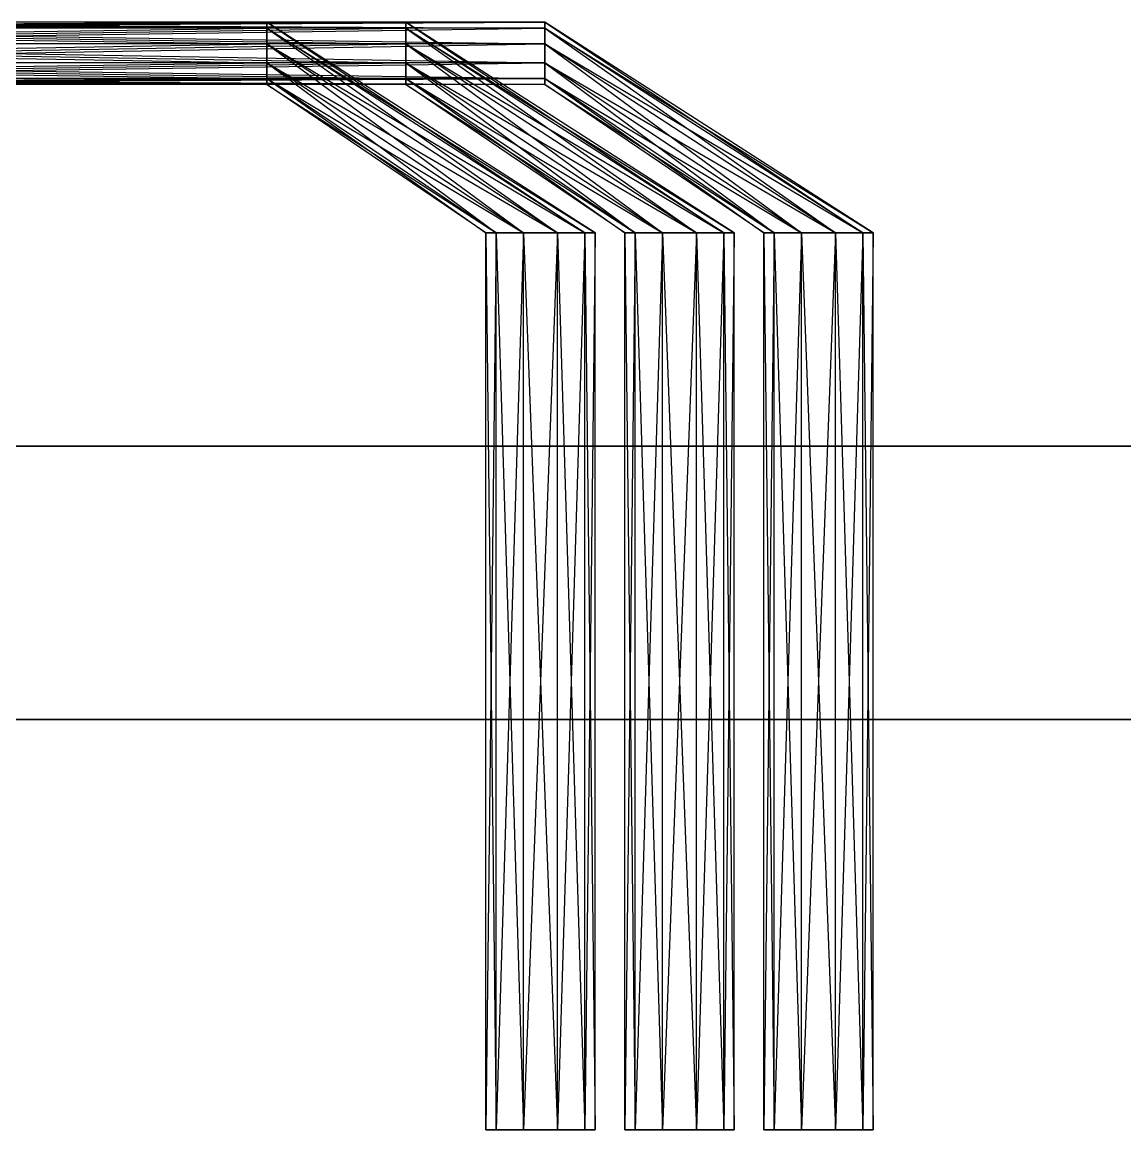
# Model space of a CAD drawing. Extents: x -2 to 217, y -2 to 10.
# Drawn here: x 50.221 to 54.252, y -2 to 2.05 of the extents above; entities that cross this region are included whole.
import ezdxf

# ---------------------------------------------------------------- set-up
doc = ezdxf.new("R2010")
doc.units = 0
doc.layers.add('UB3D', color=1, linetype='CONTINUOUS')

msp = doc.modelspace()

# ---------------------------------------------------------------- linework, layer by layer
at = {"layer": 'UB3D', "color": 254}
for points in [[(51.116, 2.02831, -57.0136), (47.116, 2.02831, -57.0136), (51.116, 2.050101, -56.896)], [(47.116, 2.02831, -57.0136), (51.116, 2.050101, -56.896), (47.116, 2.050101, -56.896)], [(51.116, 2.050101, -56.896), (47.116, 2.050101, -56.896), (51.116, 2.02831, -56.7784)], [(47.116, 2.050101, -56.896), (51.116, 2.02831, -56.7784), (47.116, 2.02831, -56.7784)], [(51.116, 2.02831, -63.1096), (47.116, 2.02831, -63.1096), (51.116, 2.050101, -62.992)], [(47.116, 2.02831, -63.1096), (51.116, 2.050101, -62.992), (47.116, 2.050101, -62.992)], [(51.116, 2.050101, -62.992), (47.116, 2.050101, -62.992), (51.116, 2.02831, -62.8744)], [(47.116, 2.050101, -62.992), (51.116, 2.02831, -62.8744), (47.116, 2.02831, -62.8744)], [(51.116, 1.971266, -57.0862), (47.116, 1.971266, -57.0862), (51.116, 2.02831, -57.0136)], [(47.116, 1.971266, -57.0862), (51.116, 2.02831, -57.0136), (47.116, 2.02831, -57.0136)], [(51.116, 2.02831, -56.7784), (47.116, 2.02831, -56.7784), (51.116, 1.971266, -56.7058)], [(47.116, 2.02831, -56.7784), (51.116, 1.971266, -56.7058), (47.116, 1.971266, -56.7058)], [(51.116, 1.971266, -63.1822), (47.116, 1.971266, -63.1822), (51.116, 2.02831, -63.1096)], [(47.116, 1.971266, -63.1822), (51.116, 2.02831, -63.1096), (47.116, 2.02831, -63.1096)], [(51.116, 2.02831, -62.8744), (47.116, 2.02831, -62.8744), (51.116, 1.971266, -62.8018)], [(47.116, 2.02831, -62.8744), (51.116, 1.971266, -62.8018), (47.116, 1.971266, -62.8018)], [(51.624, 2.02831, -19.9296), (47.624, 2.02831, -19.9296), (51.624, 2.050101, -19.812)], [(47.624, 2.02831, -19.9296), (51.624, 2.050101, -19.812), (47.624, 2.050101, -19.812)], [(51.624, 2.050101, -19.812), (47.624, 2.050101, -19.812), (51.624, 2.02831, -19.6944)], [(47.624, 2.050101, -19.812), (51.624, 2.02831, -19.6944), (47.624, 2.02831, -19.6944)], [(51.624, 2.02831, -26.0256), (47.624, 2.02831, -26.0256), (51.624, 2.050101, -25.908)], [(47.624, 2.02831, -26.0256), (51.624, 2.050101, -25.908), (47.624, 2.050101, -25.908)], [(51.624, 2.050101, -25.908), (47.624, 2.050101, -25.908), (51.624, 2.02831, -25.7904)], [(47.624, 2.050101, -25.908), (51.624, 2.02831, -25.7904), (47.624, 2.02831, -25.7904)], [(51.624, 2.02831, 19.1864), (47.624, 2.02831, 19.1864), (51.624, 2.050101, 19.304)], [(47.624, 2.02831, 19.1864), (51.624, 2.050101, 19.304), (47.624, 2.050101, 19.304)], [(51.624, 2.050101, 19.304), (47.624, 2.050101, 19.304), (51.624, 2.02831, 19.4216)], [(47.624, 2.050101, 19.304), (51.624, 2.02831, 19.4216), (47.624, 2.02831, 19.4216)], [(51.624, 2.02831, 13.0904), (47.624, 2.02831, 13.0904), (51.624, 2.050101, 13.208)], [(47.624, 2.02831, 13.0904), (51.624, 2.050101, 13.208), (47.624, 2.050101, 13.208)], [(51.624, 2.050101, 13.208), (47.624, 2.050101, 13.208), (51.624, 2.02831, 13.3256)], [(47.624, 2.050101, 13.208), (51.624, 2.02831, 13.3256), (47.624, 2.02831, 13.3256)], [(51.624, 1.971266, -20.0022), (47.624, 1.971266, -20.0022), (51.624, 2.02831, -19.9296)], [(47.624, 1.971266, -20.0022), (51.624, 2.02831, -19.9296), (47.624, 2.02831, -19.9296)], [(51.624, 2.02831, -19.6944), (47.624, 2.02831, -19.6944), (51.624, 1.971266, -19.6218)], [(47.624, 2.02831, -19.6944), (51.624, 1.971266, -19.6218), (47.624, 1.971266, -19.6218)], [(51.624, 1.971266, -26.0982), (47.624, 1.971266, -26.0982), (51.624, 2.02831, -26.0256)], [(47.624, 1.971266, -26.0982), (51.624, 2.02831, -26.0256), (47.624, 2.02831, -26.0256)], [(51.624, 2.02831, -25.7904), (47.624, 2.02831, -25.7904), (51.624, 1.971266, -25.7178)], [(47.624, 2.02831, -25.7904), (51.624, 1.971266, -25.7178), (47.624, 1.971266, -25.7178)], [(51.624, 1.971266, 19.1138), (47.624, 1.971266, 19.1138), (51.624, 2.02831, 19.1864)], [(47.624, 1.971266, 19.1138), (51.624, 2.02831, 19.1864), (47.624, 2.02831, 19.1864)], [(51.624, 2.02831, 19.4216), (47.624, 2.02831, 19.4216), (51.624, 1.971266, 19.4942)], [(47.624, 2.02831, 19.4216), (51.624, 1.971266, 19.4942), (47.624, 1.971266, 19.4942)], [(51.624, 1.971266, 13.0178), (47.624, 1.971266, 13.0178), (51.624, 2.02831, 13.0904)], [(47.624, 1.971266, 13.0178), (51.624, 2.02831, 13.0904), (47.624, 2.02831, 13.0904)], [(51.624, 2.02831, 13.3256), (47.624, 2.02831, 13.3256), (51.624, 1.971266, 13.3982)], [(47.624, 2.02831, 13.3256), (51.624, 1.971266, 13.3982), (47.624, 1.971266, 13.3982)], [(52.132, 2.02831, 58.3024), (48.132, 2.02831, 58.3024), (52.132, 2.050101, 58.42)], [(48.132, 2.02831, 58.3024), (52.132, 2.050101, 58.42), (48.132, 2.050101, 58.42)], [(52.132, 2.050101, 58.42), (48.132, 2.050101, 58.42), (52.132, 2.02831, 58.5376)], [(48.132, 2.050101, 58.42), (52.132, 2.02831, 58.5376), (48.132, 2.02831, 58.5376)], [(52.132, 2.02831, 52.2064), (48.132, 2.02831, 52.2064), (52.132, 2.050101, 52.324)], [(48.132, 2.02831, 52.2064), (52.132, 2.050101, 52.324), (48.132, 2.050101, 52.324)], [(52.132, 2.050101, 52.324), (48.132, 2.050101, 52.324), (52.132, 2.02831, 52.4416)], [(48.132, 2.050101, 52.324), (52.132, 2.02831, 52.4416), (48.132, 2.02831, 52.4416)], [(52.132, 1.971266, 58.2298), (48.132, 1.971266, 58.2298), (52.132, 2.02831, 58.3024)], [(48.132, 1.971266, 58.2298), (52.132, 2.02831, 58.3024), (48.132, 2.02831, 58.3024)], [(52.132, 2.02831, 58.5376), (48.132, 2.02831, 58.5376), (52.132, 1.971266, 58.6102)], [(48.132, 2.02831, 58.5376), (52.132, 1.971266, 58.6102), (48.132, 1.971266, 58.6102)], [(52.132, 1.971266, 52.1338), (48.132, 1.971266, 52.1338), (52.132, 2.02831, 52.2064)], [(48.132, 1.971266, 52.1338), (52.132, 2.02831, 52.2064), (48.132, 2.02831, 52.2064)], [(52.132, 2.02831, 52.4416), (48.132, 2.02831, 52.4416), (52.132, 1.971266, 52.5142)], [(48.132, 2.02831, 52.4416), (52.132, 1.971266, 52.5142), (48.132, 1.971266, 52.5142)], [(51.116, 2.02831, -57.0136), (52.316, 1.280011, -56.896), (51.116, 2.050101, -56.896)], [(52.316, 1.280011, -56.896), (51.116, 2.050101, -56.896), (52.2778, 1.280011, -56.7784)], [(51.116, 2.050101, -56.896), (52.2778, 1.280011, -56.7784), (51.116, 2.02831, -56.7784)], [(51.116, 2.02831, -63.1096), (52.316, 1.280011, -62.992), (51.116, 2.050101, -62.992)], [(52.316, 1.280011, -62.992), (51.116, 2.050101, -62.992), (52.2778, 1.280011, -62.8744)], [(51.116, 2.050101, -62.992), (52.2778, 1.280011, -62.8744), (51.116, 2.02831, -62.8744)], [(51.116, 1.971266, -57.0862), (52.2778, 1.280011, -57.0136), (51.116, 2.02831, -57.0136)], [(52.2778, 1.280011, -57.0136), (51.116, 2.02831, -57.0136), (52.316, 1.280011, -56.896)], [(52.2778, 1.280011, -56.7784), (51.116, 2.02831, -56.7784), (52.1778, 1.280011, -56.7058)], [(51.116, 2.02831, -56.7784), (52.1778, 1.280011, -56.7058), (51.116, 1.971266, -56.7058)], [(51.116, 1.971266, -63.1822), (52.2778, 1.280011, -63.1096), (51.116, 2.02831, -63.1096)], [(52.2778, 1.280011, -63.1096), (51.116, 2.02831, -63.1096), (52.316, 1.280011, -62.992)], [(52.2778, 1.280011, -62.8744), (51.116, 2.02831, -62.8744), (52.1778, 1.280011, -62.8018)], [(51.116, 2.02831, -62.8744), (52.1778, 1.280011, -62.8018), (51.116, 1.971266, -62.8018)], [(51.624, 2.02831, -19.9296), (52.824, 1.280011, -19.812), (51.624, 2.050101, -19.812)], [(52.824, 1.280011, -19.812), (51.624, 2.050101, -19.812), (52.7858, 1.280011, -19.6944)], [(51.624, 2.050101, -19.812), (52.7858, 1.280011, -19.6944), (51.624, 2.02831, -19.6944)], [(51.624, 2.02831, -26.0256), (52.824, 1.280011, -25.908), (51.624, 2.050101, -25.908)], [(52.824, 1.280011, -25.908), (51.624, 2.050101, -25.908), (52.7858, 1.280011, -25.7904)], [(51.624, 2.050101, -25.908), (52.7858, 1.280011, -25.7904), (51.624, 2.02831, -25.7904)], [(51.624, 2.02831, 19.1864), (52.824, 1.280011, 19.304), (51.624, 2.050101, 19.304)], [(52.824, 1.280011, 19.304), (51.624, 2.050101, 19.304), (52.7858, 1.280011, 19.4216)], [(51.624, 2.050101, 19.304), (52.7858, 1.280011, 19.4216), (51.624, 2.02831, 19.4216)], [(51.624, 2.02831, 13.0904), (52.824, 1.280011, 13.208), (51.624, 2.050101, 13.208)], [(52.824, 1.280011, 13.208), (51.624, 2.050101, 13.208), (52.7858, 1.280011, 13.3256)], [(51.624, 2.050101, 13.208), (52.7858, 1.280011, 13.3256), (51.624, 2.02831, 13.3256)], [(51.624, 1.971266, -20.0022), (52.7858, 1.280011, -19.9296), (51.624, 2.02831, -19.9296)], [(52.7858, 1.280011, -19.9296), (51.624, 2.02831, -19.9296), (52.824, 1.280011, -19.812)], [(52.7858, 1.280011, -19.6944), (51.624, 2.02831, -19.6944), (52.6858, 1.280011, -19.6218)], [(51.624, 2.02831, -19.6944), (52.6858, 1.280011, -19.6218), (51.624, 1.971266, -19.6218)], [(51.624, 1.971266, -26.0982), (52.7858, 1.280011, -26.0256), (51.624, 2.02831, -26.0256)], [(52.7858, 1.280011, -26.0256), (51.624, 2.02831, -26.0256), (52.824, 1.280011, -25.908)], [(52.7858, 1.280011, -25.7904), (51.624, 2.02831, -25.7904), (52.6858, 1.280011, -25.7178)], [(51.624, 2.02831, -25.7904), (52.6858, 1.280011, -25.7178), (51.624, 1.971266, -25.7178)], [(51.624, 1.971266, 19.1138), (52.7858, 1.280011, 19.1864), (51.624, 2.02831, 19.1864)], [(52.7858, 1.280011, 19.1864), (51.624, 2.02831, 19.1864), (52.824, 1.280011, 19.304)], [(52.7858, 1.280011, 19.4216), (51.624, 2.02831, 19.4216), (52.6858, 1.280011, 19.4942)], [(51.624, 2.02831, 19.4216), (52.6858, 1.280011, 19.4942), (51.624, 1.971266, 19.4942)], [(51.624, 1.971266, 13.0178), (52.7858, 1.280011, 13.0904), (51.624, 2.02831, 13.0904)], [(52.7858, 1.280011, 13.0904), (51.624, 2.02831, 13.0904), (52.824, 1.280011, 13.208)], [(52.7858, 1.280011, 13.3256), (51.624, 2.02831, 13.3256), (52.6858, 1.280011, 13.3982)], [(51.624, 2.02831, 13.3256), (52.6858, 1.280011, 13.3982), (51.624, 1.971266, 13.3982)], [(52.132, 2.02831, 58.3024), (53.332, 1.280011, 58.42), (52.132, 2.050101, 58.42)], [(53.332, 1.280011, 58.42), (52.132, 2.050101, 58.42), (53.2938, 1.280011, 58.5376)], [(52.132, 2.050101, 58.42), (53.2938, 1.280011, 58.5376), (52.132, 2.02831, 58.5376)], [(52.132, 2.02831, 52.2064), (53.332, 1.280011, 52.324), (52.132, 2.050101, 52.324)], [(53.332, 1.280011, 52.324), (52.132, 2.050101, 52.324), (53.2938, 1.280011, 52.4416)], [(52.132, 2.050101, 52.324), (53.2938, 1.280011, 52.4416), (52.132, 2.02831, 52.4416)], [(52.132, 1.971266, 58.2298), (53.2938, 1.280011, 58.3024), (52.132, 2.02831, 58.3024)], [(53.2938, 1.280011, 58.3024), (52.132, 2.02831, 58.3024), (53.332, 1.280011, 58.42)], [(53.2938, 1.280011, 58.5376), (52.132, 2.02831, 58.5376), (53.1938, 1.280011, 58.6102)], [(52.132, 2.02831, 58.5376), (53.1938, 1.280011, 58.6102), (52.132, 1.971266, 58.6102)], [(52.132, 1.971266, 52.1338), (53.2938, 1.280011, 52.2064), (52.132, 2.02831, 52.2064)], [(53.2938, 1.280011, 52.2064), (52.132, 2.02831, 52.2064), (53.332, 1.280011, 52.324)], [(53.2938, 1.280011, 52.4416), (52.132, 2.02831, 52.4416), (53.1938, 1.280011, 52.5142)], [(52.132, 2.02831, 52.4416), (53.1938, 1.280011, 52.5142), (52.132, 1.971266, 52.5142)], [(51.116, 1.90076, -57.0862), (47.116, 1.90076, -57.0862), (51.116, 1.971266, -57.0862)], [(47.116, 1.90076, -57.0862), (51.116, 1.971266, -57.0862), (47.116, 1.971266, -57.0862)], [(51.116, 1.971266, -56.7058), (47.116, 1.971266, -56.7058), (51.116, 1.90076, -56.7058)], [(47.116, 1.971266, -56.7058), (51.116, 1.90076, -56.7058), (47.116, 1.90076, -56.7058)], [(51.116, 1.90076, -63.1822), (47.116, 1.90076, -63.1822), (51.116, 1.971266, -63.1822)], [(47.116, 1.90076, -63.1822), (51.116, 1.971266, -63.1822), (47.116, 1.971266, -63.1822)], [(51.116, 1.971266, -62.8018), (47.116, 1.971266, -62.8018), (51.116, 1.90076, -62.8018)], [(47.116, 1.971266, -62.8018), (51.116, 1.90076, -62.8018), (47.116, 1.90076, -62.8018)], [(51.624, 1.90076, -20.0022), (47.624, 1.90076, -20.0022), (51.624, 1.971266, -20.0022)], [(47.624, 1.90076, -20.0022), (51.624, 1.971266, -20.0022), (47.624, 1.971266, -20.0022)], [(51.624, 1.971266, -19.6218), (47.624, 1.971266, -19.6218), (51.624, 1.90076, -19.6218)], [(47.624, 1.971266, -19.6218), (51.624, 1.90076, -19.6218), (47.624, 1.90076, -19.6218)], [(51.624, 1.90076, -26.0982), (47.624, 1.90076, -26.0982), (51.624, 1.971266, -26.0982)], [(47.624, 1.90076, -26.0982), (51.624, 1.971266, -26.0982), (47.624, 1.971266, -26.0982)], [(51.624, 1.971266, -25.7178), (47.624, 1.971266, -25.7178), (51.624, 1.90076, -25.7178)], [(47.624, 1.971266, -25.7178), (51.624, 1.90076, -25.7178), (47.624, 1.90076, -25.7178)], [(51.624, 1.90076, 19.1138), (47.624, 1.90076, 19.1138), (51.624, 1.971266, 19.1138)], [(47.624, 1.90076, 19.1138), (51.624, 1.971266, 19.1138), (47.624, 1.971266, 19.1138)], [(51.624, 1.971266, 19.4942), (47.624, 1.971266, 19.4942), (51.624, 1.90076, 19.4942)], [(47.624, 1.971266, 19.4942), (51.624, 1.90076, 19.4942), (47.624, 1.90076, 19.4942)], [(51.624, 1.90076, 13.0178), (47.624, 1.90076, 13.0178), (51.624, 1.971266, 13.0178)], [(47.624, 1.90076, 13.0178), (51.624, 1.971266, 13.0178), (47.624, 1.971266, 13.0178)], [(51.624, 1.971266, 13.3982), (47.624, 1.971266, 13.3982), (51.624, 1.90076, 13.3982)], [(47.624, 1.971266, 13.3982), (51.624, 1.90076, 13.3982), (47.624, 1.90076, 13.3982)], [(52.132, 1.90076, 58.2298), (48.132, 1.90076, 58.2298), (52.132, 1.971266, 58.2298)], [(48.132, 1.90076, 58.2298), (52.132, 1.971266, 58.2298), (48.132, 1.971266, 58.2298)], [(52.132, 1.971266, 58.6102), (48.132, 1.971266, 58.6102), (52.132, 1.90076, 58.6102)], [(48.132, 1.971266, 58.6102), (52.132, 1.90076, 58.6102), (48.132, 1.90076, 58.6102)], [(52.132, 1.90076, 52.1338), (48.132, 1.90076, 52.1338), (52.132, 1.971266, 52.1338)], [(48.132, 1.90076, 52.1338), (52.132, 1.971266, 52.1338), (48.132, 1.971266, 52.1338)], [(52.132, 1.971266, 52.5142), (48.132, 1.971266, 52.5142), (52.132, 1.90076, 52.5142)], [(48.132, 1.971266, 52.5142), (52.132, 1.90076, 52.5142), (48.132, 1.90076, 52.5142)], [(51.116, 1.90076, -57.0862), (52.1778, 1.280011, -57.0862), (51.116, 1.971266, -57.0862)], [(52.1778, 1.280011, -57.0862), (51.116, 1.971266, -57.0862), (52.2778, 1.280011, -57.0136)], [(52.1778, 1.280011, -56.7058), (51.116, 1.971266, -56.7058), (52.0542, 1.280011, -56.7058)], [(51.116, 1.971266, -56.7058), (52.0542, 1.280011, -56.7058), (51.116, 1.90076, -56.7058)], [(51.116, 1.90076, -63.1822), (52.1778, 1.280011, -63.1822), (51.116, 1.971266, -63.1822)], [(52.1778, 1.280011, -63.1822), (51.116, 1.971266, -63.1822), (52.2778, 1.280011, -63.1096)], [(52.1778, 1.280011, -62.8018), (51.116, 1.971266, -62.8018), (52.0542, 1.280011, -62.8018)], [(51.116, 1.971266, -62.8018), (52.0542, 1.280011, -62.8018), (51.116, 1.90076, -62.8018)], [(51.624, 1.90076, -20.0022), (52.6858, 1.280011, -20.0022), (51.624, 1.971266, -20.0022)], [(52.6858, 1.280011, -20.0022), (51.624, 1.971266, -20.0022), (52.7858, 1.280011, -19.9296)], [(52.6858, 1.280011, -19.6218), (51.624, 1.971266, -19.6218), (52.5622, 1.280011, -19.6218)], [(51.624, 1.971266, -19.6218), (52.5622, 1.280011, -19.6218), (51.624, 1.90076, -19.6218)], [(51.624, 1.90076, -26.0982), (52.6858, 1.280011, -26.0982), (51.624, 1.971266, -26.0982)], [(52.6858, 1.280011, -26.0982), (51.624, 1.971266, -26.0982), (52.7858, 1.280011, -26.0256)], [(52.6858, 1.280011, -25.7178), (51.624, 1.971266, -25.7178), (52.5622, 1.280011, -25.7178)], [(51.624, 1.971266, -25.7178), (52.5622, 1.280011, -25.7178), (51.624, 1.90076, -25.7178)], [(51.624, 1.90076, 19.1138), (52.6858, 1.280011, 19.1138), (51.624, 1.971266, 19.1138)], [(52.6858, 1.280011, 19.1138), (51.624, 1.971266, 19.1138), (52.7858, 1.280011, 19.1864)], [(52.6858, 1.280011, 19.4942), (51.624, 1.971266, 19.4942), (52.5622, 1.280011, 19.4942)], [(51.624, 1.971266, 19.4942), (52.5622, 1.280011, 19.4942), (51.624, 1.90076, 19.4942)], [(51.624, 1.90076, 13.0178), (52.6858, 1.280011, 13.0178), (51.624, 1.971266, 13.0178)], [(52.6858, 1.280011, 13.0178), (51.624, 1.971266, 13.0178), (52.7858, 1.280011, 13.0904)], [(52.6858, 1.280011, 13.3982), (51.624, 1.971266, 13.3982), (52.5622, 1.280011, 13.3982)], [(51.624, 1.971266, 13.3982), (52.5622, 1.280011, 13.3982), (51.624, 1.90076, 13.3982)], [(52.132, 1.90076, 58.2298), (53.1938, 1.280011, 58.2298), (52.132, 1.971266, 58.2298)], [(53.1938, 1.280011, 58.2298), (52.132, 1.971266, 58.2298), (53.2938, 1.280011, 58.3024)], [(53.1938, 1.280011, 58.6102), (52.132, 1.971266, 58.6102), (53.0702, 1.280011, 58.6102)], [(52.132, 1.971266, 58.6102), (53.0702, 1.280011, 58.6102), (52.132, 1.90076, 58.6102)], [(52.132, 1.90076, 52.1338), (53.1938, 1.280011, 52.1338), (52.132, 1.971266, 52.1338)], [(53.1938, 1.280011, 52.1338), (52.132, 1.971266, 52.1338), (53.2938, 1.280011, 52.2064)], [(53.1938, 1.280011, 52.5142), (52.132, 1.971266, 52.5142), (53.0702, 1.280011, 52.5142)], [(52.132, 1.971266, 52.5142), (53.0702, 1.280011, 52.5142), (52.132, 1.90076, 52.5142)], [(51.116, 1.843716, -57.0136), (47.116, 1.843716, -57.0136), (51.116, 1.90076, -57.0862)], [(47.116, 1.843716, -57.0136), (51.116, 1.90076, -57.0862), (47.116, 1.90076, -57.0862)], [(51.116, 1.90076, -56.7058), (47.116, 1.90076, -56.7058), (51.116, 1.843716, -56.7784)], [(47.116, 1.90076, -56.7058), (51.116, 1.843716, -56.7784), (47.116, 1.843716, -56.7784)], [(51.116, 1.843716, -63.1096), (47.116, 1.843716, -63.1096), (51.116, 1.90076, -63.1822)], [(47.116, 1.843716, -63.1096), (51.116, 1.90076, -63.1822), (47.116, 1.90076, -63.1822)], [(51.116, 1.90076, -62.8018), (47.116, 1.90076, -62.8018), (51.116, 1.843716, -62.8744)], [(47.116, 1.90076, -62.8018), (51.116, 1.843716, -62.8744), (47.116, 1.843716, -62.8744)], [(51.624, 1.843716, -19.9296), (47.624, 1.843716, -19.9296), (51.624, 1.90076, -20.0022)], [(47.624, 1.843716, -19.9296), (51.624, 1.90076, -20.0022), (47.624, 1.90076, -20.0022)], [(51.624, 1.90076, -19.6218), (47.624, 1.90076, -19.6218), (51.624, 1.843716, -19.6944)], [(47.624, 1.90076, -19.6218), (51.624, 1.843716, -19.6944), (47.624, 1.843716, -19.6944)], [(51.624, 1.843716, -26.0256), (47.624, 1.843716, -26.0256), (51.624, 1.90076, -26.0982)], [(47.624, 1.843716, -26.0256), (51.624, 1.90076, -26.0982), (47.624, 1.90076, -26.0982)], [(51.624, 1.90076, -25.7178), (47.624, 1.90076, -25.7178), (51.624, 1.843716, -25.7904)], [(47.624, 1.90076, -25.7178), (51.624, 1.843716, -25.7904), (47.624, 1.843716, -25.7904)], [(51.624, 1.843716, 19.1864), (47.624, 1.843716, 19.1864), (51.624, 1.90076, 19.1138)], [(47.624, 1.843716, 19.1864), (51.624, 1.90076, 19.1138), (47.624, 1.90076, 19.1138)], [(51.624, 1.90076, 19.4942), (47.624, 1.90076, 19.4942), (51.624, 1.843716, 19.4216)], [(47.624, 1.90076, 19.4942), (51.624, 1.843716, 19.4216), (47.624, 1.843716, 19.4216)], [(51.624, 1.843716, 13.0904), (47.624, 1.843716, 13.0904), (51.624, 1.90076, 13.0178)], [(47.624, 1.843716, 13.0904), (51.624, 1.90076, 13.0178), (47.624, 1.90076, 13.0178)], [(51.624, 1.90076, 13.3982), (47.624, 1.90076, 13.3982), (51.624, 1.843716, 13.3256)], [(47.624, 1.90076, 13.3982), (51.624, 1.843716, 13.3256), (47.624, 1.843716, 13.3256)], [(52.132, 1.843716, 58.3024), (48.132, 1.843716, 58.3024), (52.132, 1.90076, 58.2298)], [(48.132, 1.843716, 58.3024), (52.132, 1.90076, 58.2298), (48.132, 1.90076, 58.2298)], [(52.132, 1.90076, 58.6102), (48.132, 1.90076, 58.6102), (52.132, 1.843716, 58.5376)], [(48.132, 1.90076, 58.6102), (52.132, 1.843716, 58.5376), (48.132, 1.843716, 58.5376)], [(52.132, 1.843716, 52.2064), (48.132, 1.843716, 52.2064), (52.132, 1.90076, 52.1338)], [(48.132, 1.843716, 52.2064), (52.132, 1.90076, 52.1338), (48.132, 1.90076, 52.1338)], [(52.132, 1.90076, 52.5142), (48.132, 1.90076, 52.5142), (52.132, 1.843716, 52.4416)], [(48.132, 1.90076, 52.5142), (52.132, 1.843716, 52.4416), (48.132, 1.843716, 52.4416)], [(51.116, 1.843716, -57.0136), (52.0542, 1.280011, -57.0862), (51.116, 1.90076, -57.0862)], [(52.0542, 1.280011, -57.0862), (51.116, 1.90076, -57.0862), (52.1778, 1.280011, -57.0862)], [(52.0542, 1.280011, -56.7058), (51.116, 1.90076, -56.7058), (51.9542, 1.280011, -56.7784)], [(51.116, 1.90076, -56.7058), (51.9542, 1.280011, -56.7784), (51.116, 1.843716, -56.7784)], [(51.116, 1.843716, -63.1096), (52.0542, 1.280011, -63.1822), (51.116, 1.90076, -63.1822)], [(52.0542, 1.280011, -63.1822), (51.116, 1.90076, -63.1822), (52.1778, 1.280011, -63.1822)], [(52.0542, 1.280011, -62.8018), (51.116, 1.90076, -62.8018), (51.9542, 1.280011, -62.8744)], [(51.116, 1.90076, -62.8018), (51.9542, 1.280011, -62.8744), (51.116, 1.843716, -62.8744)], [(51.624, 1.843716, -19.9296), (52.5622, 1.280011, -20.0022), (51.624, 1.90076, -20.0022)], [(52.5622, 1.280011, -20.0022), (51.624, 1.90076, -20.0022), (52.6858, 1.280011, -20.0022)], [(52.5622, 1.280011, -19.6218), (51.624, 1.90076, -19.6218), (52.4622, 1.280011, -19.6944)], [(51.624, 1.90076, -19.6218), (52.4622, 1.280011, -19.6944), (51.624, 1.843716, -19.6944)], [(51.624, 1.843716, -26.0256), (52.5622, 1.280011, -26.0982), (51.624, 1.90076, -26.0982)], [(52.5622, 1.280011, -26.0982), (51.624, 1.90076, -26.0982), (52.6858, 1.280011, -26.0982)], [(52.5622, 1.280011, -25.7178), (51.624, 1.90076, -25.7178), (52.4622, 1.280011, -25.7904)], [(51.624, 1.90076, -25.7178), (52.4622, 1.280011, -25.7904), (51.624, 1.843716, -25.7904)], [(51.624, 1.843716, 19.1864), (52.5622, 1.280011, 19.1138), (51.624, 1.90076, 19.1138)], [(52.5622, 1.280011, 19.1138), (51.624, 1.90076, 19.1138), (52.6858, 1.280011, 19.1138)], [(52.5622, 1.280011, 19.4942), (51.624, 1.90076, 19.4942), (52.4622, 1.280011, 19.4216)], [(51.624, 1.90076, 19.4942), (52.4622, 1.280011, 19.4216), (51.624, 1.843716, 19.4216)], [(51.624, 1.843716, 13.0904), (52.5622, 1.280011, 13.0178), (51.624, 1.90076, 13.0178)], [(52.5622, 1.280011, 13.0178), (51.624, 1.90076, 13.0178), (52.6858, 1.280011, 13.0178)], [(52.5622, 1.280011, 13.3982), (51.624, 1.90076, 13.3982), (52.4622, 1.280011, 13.3256)], [(51.624, 1.90076, 13.3982), (52.4622, 1.280011, 13.3256), (51.624, 1.843716, 13.3256)], [(52.132, 1.843716, 58.3024), (53.0702, 1.280011, 58.2298), (52.132, 1.90076, 58.2298)], [(53.0702, 1.280011, 58.2298), (52.132, 1.90076, 58.2298), (53.1938, 1.280011, 58.2298)], [(53.0702, 1.280011, 58.6102), (52.132, 1.90076, 58.6102), (52.9702, 1.280011, 58.5376)], [(52.132, 1.90076, 58.6102), (52.9702, 1.280011, 58.5376), (52.132, 1.843716, 58.5376)], [(52.132, 1.843716, 52.2064), (53.0702, 1.280011, 52.1338), (52.132, 1.90076, 52.1338)], [(53.0702, 1.280011, 52.1338), (52.132, 1.90076, 52.1338), (53.1938, 1.280011, 52.1338)], [(53.0702, 1.280011, 52.5142), (52.132, 1.90076, 52.5142), (52.9702, 1.280011, 52.4416)], [(52.132, 1.90076, 52.5142), (52.9702, 1.280011, 52.4416), (52.132, 1.843716, 52.4416)], [(51.116, 1.821926, -56.896), (47.116, 1.821926, -56.896), (51.116, 1.843716, -57.0136)], [(47.116, 1.821926, -56.896), (51.116, 1.843716, -57.0136), (47.116, 1.843716, -57.0136)], [(51.116, 1.843716, -56.7784), (47.116, 1.843716, -56.7784), (51.116, 1.821926, -56.896)], [(47.116, 1.843716, -56.7784), (51.116, 1.821926, -56.896), (47.116, 1.821926, -56.896)], [(51.116, 1.821926, -62.992), (47.116, 1.821926, -62.992), (51.116, 1.843716, -63.1096)], [(47.116, 1.821926, -62.992), (51.116, 1.843716, -63.1096), (47.116, 1.843716, -63.1096)], [(51.116, 1.843716, -62.8744), (47.116, 1.843716, -62.8744), (51.116, 1.821926, -62.992)], [(47.116, 1.843716, -62.8744), (51.116, 1.821926, -62.992), (47.116, 1.821926, -62.992)], [(51.624, 1.821926, -19.812), (47.624, 1.821926, -19.812), (51.624, 1.843716, -19.9296)], [(47.624, 1.821926, -19.812), (51.624, 1.843716, -19.9296), (47.624, 1.843716, -19.9296)], [(51.624, 1.843716, -19.6944), (47.624, 1.843716, -19.6944), (51.624, 1.821926, -19.812)], [(47.624, 1.843716, -19.6944), (51.624, 1.821926, -19.812), (47.624, 1.821926, -19.812)], [(51.624, 1.821926, -25.908), (47.624, 1.821926, -25.908), (51.624, 1.843716, -26.0256)], [(47.624, 1.821926, -25.908), (51.624, 1.843716, -26.0256), (47.624, 1.843716, -26.0256)], [(51.624, 1.843716, -25.7904), (47.624, 1.843716, -25.7904), (51.624, 1.821926, -25.908)], [(47.624, 1.843716, -25.7904), (51.624, 1.821926, -25.908), (47.624, 1.821926, -25.908)], [(51.624, 1.821926, 19.304), (47.624, 1.821926, 19.304), (51.624, 1.843716, 19.1864)], [(47.624, 1.821926, 19.304), (51.624, 1.843716, 19.1864), (47.624, 1.843716, 19.1864)], [(51.624, 1.843716, 19.4216), (47.624, 1.843716, 19.4216), (51.624, 1.821926, 19.304)], [(47.624, 1.843716, 19.4216), (51.624, 1.821926, 19.304), (47.624, 1.821926, 19.304)], [(51.624, 1.821926, 13.208), (47.624, 1.821926, 13.208), (51.624, 1.843716, 13.0904)], [(47.624, 1.821926, 13.208), (51.624, 1.843716, 13.0904), (47.624, 1.843716, 13.0904)], [(51.624, 1.843716, 13.3256), (47.624, 1.843716, 13.3256), (51.624, 1.821926, 13.208)], [(47.624, 1.843716, 13.3256), (51.624, 1.821926, 13.208), (47.624, 1.821926, 13.208)], [(52.132, 1.821926, 58.42), (48.132, 1.821926, 58.42), (52.132, 1.843716, 58.3024)], [(48.132, 1.821926, 58.42), (52.132, 1.843716, 58.3024), (48.132, 1.843716, 58.3024)], [(52.132, 1.843716, 58.5376), (48.132, 1.843716, 58.5376), (52.132, 1.821926, 58.42)], [(48.132, 1.843716, 58.5376), (52.132, 1.821926, 58.42), (48.132, 1.821926, 58.42)], [(52.132, 1.821926, 52.324), (48.132, 1.821926, 52.324), (52.132, 1.843716, 52.2064)], [(48.132, 1.821926, 52.324), (52.132, 1.843716, 52.2064), (48.132, 1.843716, 52.2064)], [(52.132, 1.843716, 52.4416), (48.132, 1.843716, 52.4416), (52.132, 1.821926, 52.324)], [(48.132, 1.843716, 52.4416), (52.132, 1.821926, 52.324), (48.132, 1.821926, 52.324)], [(51.116, 1.821926, -56.896), (51.9542, 1.280011, -56.896), (51.116, 1.843716, -57.0136)], [(51.9542, 1.280011, -56.896), (51.116, 1.843716, -57.0136), (52.0542, 1.280011, -57.0862)], [(51.9542, 1.280011, -56.7784), (51.116, 1.843716, -56.7784), (51.916, 1.280011, -56.896)], [(51.116, 1.843716, -56.7784), (51.916, 1.280011, -56.896), (51.116, 1.821926, -56.896)], [(51.116, 1.821926, -62.992), (51.9542, 1.280011, -62.992), (51.116, 1.843716, -63.1096)], [(51.9542, 1.280011, -62.992), (51.116, 1.843716, -63.1096), (52.0542, 1.280011, -63.1822)], [(51.9542, 1.280011, -62.8744), (51.116, 1.843716, -62.8744), (51.916, 1.280011, -62.992)], [(51.116, 1.843716, -62.8744), (51.916, 1.280011, -62.992), (51.116, 1.821926, -62.992)], [(51.624, 1.821926, -19.812), (52.4622, 1.280011, -19.812), (51.624, 1.843716, -19.9296)], [(52.4622, 1.280011, -19.812), (51.624, 1.843716, -19.9296), (52.5622, 1.280011, -20.0022)], [(52.4622, 1.280011, -19.6944), (51.624, 1.843716, -19.6944), (52.424, 1.280011, -19.812)], [(51.624, 1.843716, -19.6944), (52.424, 1.280011, -19.812), (51.624, 1.821926, -19.812)], [(51.624, 1.821926, -25.908), (52.4622, 1.280011, -25.908), (51.624, 1.843716, -26.0256)], [(52.4622, 1.280011, -25.908), (51.624, 1.843716, -26.0256), (52.5622, 1.280011, -26.0982)], [(52.4622, 1.280011, -25.7904), (51.624, 1.843716, -25.7904), (52.424, 1.280011, -25.908)], [(51.624, 1.843716, -25.7904), (52.424, 1.280011, -25.908), (51.624, 1.821926, -25.908)], [(51.624, 1.821926, 19.304), (52.4622, 1.280011, 19.304), (51.624, 1.843716, 19.1864)], [(52.4622, 1.280011, 19.304), (51.624, 1.843716, 19.1864), (52.5622, 1.280011, 19.1138)], [(52.4622, 1.280011, 19.4216), (51.624, 1.843716, 19.4216), (52.424, 1.280011, 19.304)], [(51.624, 1.843716, 19.4216), (52.424, 1.280011, 19.304), (51.624, 1.821926, 19.304)], [(51.624, 1.821926, 13.208), (52.4622, 1.280011, 13.208), (51.624, 1.843716, 13.0904)], [(52.4622, 1.280011, 13.208), (51.624, 1.843716, 13.0904), (52.5622, 1.280011, 13.0178)], [(52.4622, 1.280011, 13.3256), (51.624, 1.843716, 13.3256), (52.424, 1.280011, 13.208)], [(51.624, 1.843716, 13.3256), (52.424, 1.280011, 13.208), (51.624, 1.821926, 13.208)], [(52.132, 1.821926, 58.42), (52.9702, 1.280011, 58.42), (52.132, 1.843716, 58.3024)], [(52.9702, 1.280011, 58.42), (52.132, 1.843716, 58.3024), (53.0702, 1.280011, 58.2298)], [(52.9702, 1.280011, 58.5376), (52.132, 1.843716, 58.5376), (52.932, 1.280011, 58.42)], [(52.132, 1.843716, 58.5376), (52.932, 1.280011, 58.42), (52.132, 1.821926, 58.42)], [(52.132, 1.821926, 52.324), (52.9702, 1.280011, 52.324), (52.132, 1.843716, 52.2064)], [(52.9702, 1.280011, 52.324), (52.132, 1.843716, 52.2064), (53.0702, 1.280011, 52.1338)], [(52.9702, 1.280011, 52.4416), (52.132, 1.843716, 52.4416), (52.932, 1.280011, 52.324)], [(52.132, 1.843716, 52.4416), (52.932, 1.280011, 52.324), (52.132, 1.821926, 52.324)], [(51.916, 1.280011, -56.896), (51.116, 1.821926, -56.896), (51.9542, 1.280011, -56.896)], [(51.916, 1.280011, -62.992), (51.116, 1.821926, -62.992), (51.9542, 1.280011, -62.992)], [(52.424, 1.280011, -19.812), (51.624, 1.821926, -19.812), (52.4622, 1.280011, -19.812)], [(52.424, 1.280011, -25.908), (51.624, 1.821926, -25.908), (52.4622, 1.280011, -25.908)], [(52.424, 1.280011, 19.304), (51.624, 1.821926, 19.304), (52.4622, 1.280011, 19.304)], [(52.424, 1.280011, 13.208), (51.624, 1.821926, 13.208), (52.4622, 1.280011, 13.208)], [(52.932, 1.280011, 58.42), (52.132, 1.821926, 58.42), (52.9702, 1.280011, 58.42)], [(52.932, 1.280011, 52.324), (52.132, 1.821926, 52.324), (52.9702, 1.280011, 52.324)], [(51.916, -2, -56.896), (51.916, 1.280011, -56.896), (51.9542, -2, -57.0136)], [(51.916, 1.280011, -56.896), (51.9542, -2, -57.0136), (51.9542, 1.280011, -56.896)], [(51.9542, -2, -56.7784), (51.9542, 1.280011, -56.7784), (51.916, -2, -56.896)], [(51.9542, 1.280011, -56.7784), (51.916, -2, -56.896), (51.916, 1.280011, -56.896)], [(51.916, -2, -62.992), (51.916, 1.280011, -62.992), (51.9542, -2, -63.1096)], [(51.916, 1.280011, -62.992), (51.9542, -2, -63.1096), (51.9542, 1.280011, -62.992)], [(51.9542, -2, -62.8744), (51.9542, 1.280011, -62.8744), (51.916, -2, -62.992)], [(51.9542, 1.280011, -62.8744), (51.916, -2, -62.992), (51.916, 1.280011, -62.992)], [(51.9542, -2, -57.0136), (51.9542, 1.280011, -56.896), (52.0542, -2, -57.0862)], [(51.9542, 1.280011, -56.896), (52.0542, -2, -57.0862), (52.0542, 1.280011, -57.0862)], [(52.0542, -2, -56.7058), (52.0542, 1.280011, -56.7058), (51.9542, -2, -56.7784)], [(52.0542, 1.280011, -56.7058), (51.9542, -2, -56.7784), (51.9542, 1.280011, -56.7784)], [(51.9542, -2, -63.1096), (51.9542, 1.280011, -62.992), (52.0542, -2, -63.1822)], [(51.9542, 1.280011, -62.992), (52.0542, -2, -63.1822), (52.0542, 1.280011, -63.1822)], [(52.0542, -2, -62.8018), (52.0542, 1.280011, -62.8018), (51.9542, -2, -62.8744)], [(52.0542, 1.280011, -62.8018), (51.9542, -2, -62.8744), (51.9542, 1.280011, -62.8744)], [(52.0542, -2, -57.0862), (52.0542, 1.280011, -57.0862), (52.1778, -2, -57.0862)], [(52.0542, 1.280011, -57.0862), (52.1778, -2, -57.0862), (52.1778, 1.280011, -57.0862)], [(52.1778, -2, -56.7058), (52.1778, 1.280011, -56.7058), (52.0542, -2, -56.7058)], [(52.1778, 1.280011, -56.7058), (52.0542, -2, -56.7058), (52.0542, 1.280011, -56.7058)], [(52.0542, -2, -63.1822), (52.0542, 1.280011, -63.1822), (52.1778, -2, -63.1822)], [(52.0542, 1.280011, -63.1822), (52.1778, -2, -63.1822), (52.1778, 1.280011, -63.1822)], [(52.1778, -2, -62.8018), (52.1778, 1.280011, -62.8018), (52.0542, -2, -62.8018)], [(52.1778, 1.280011, -62.8018), (52.0542, -2, -62.8018), (52.0542, 1.280011, -62.8018)], [(52.1778, -2, -57.0862), (52.1778, 1.280011, -57.0862), (52.2778, -2, -57.0136)], [(52.1778, 1.280011, -57.0862), (52.2778, -2, -57.0136), (52.2778, 1.280011, -57.0136)], [(52.2778, -2, -56.7784), (52.2778, 1.280011, -56.7784), (52.1778, -2, -56.7058)], [(52.2778, 1.280011, -56.7784), (52.1778, -2, -56.7058), (52.1778, 1.280011, -56.7058)], [(52.1778, -2, -63.1822), (52.1778, 1.280011, -63.1822), (52.2778, -2, -63.1096)], [(52.1778, 1.280011, -63.1822), (52.2778, -2, -63.1096), (52.2778, 1.280011, -63.1096)], [(52.2778, -2, -62.8744), (52.2778, 1.280011, -62.8744), (52.1778, -2, -62.8018)], [(52.2778, 1.280011, -62.8744), (52.1778, -2, -62.8018), (52.1778, 1.280011, -62.8018)], [(52.2778, -2, -57.0136), (52.2778, 1.280011, -57.0136), (52.316, -2, -56.896)], [(52.2778, 1.280011, -57.0136), (52.316, -2, -56.896), (52.316, 1.280011, -56.896)], [(52.316, -2, -56.896), (52.316, 1.280011, -56.896), (52.2778, -2, -56.7784)], [(52.316, 1.280011, -56.896), (52.2778, -2, -56.7784), (52.2778, 1.280011, -56.7784)], [(52.2778, -2, -63.1096), (52.2778, 1.280011, -63.1096), (52.316, -2, -62.992)], [(52.2778, 1.280011, -63.1096), (52.316, -2, -62.992), (52.316, 1.280011, -62.992)], [(52.316, -2, -62.992), (52.316, 1.280011, -62.992), (52.2778, -2, -62.8744)], [(52.316, 1.280011, -62.992), (52.2778, -2, -62.8744), (52.2778, 1.280011, -62.8744)], [(52.424, -2, -19.812), (52.424, 1.280011, -19.812), (52.4622, -2, -19.9296)], [(52.424, 1.280011, -19.812), (52.4622, -2, -19.9296), (52.4622, 1.280011, -19.812)], [(52.4622, -2, -19.6944), (52.4622, 1.280011, -19.6944), (52.424, -2, -19.812)], [(52.4622, 1.280011, -19.6944), (52.424, -2, -19.812), (52.424, 1.280011, -19.812)], [(52.424, -2, -25.908), (52.424, 1.280011, -25.908), (52.4622, -2, -26.0256)], [(52.424, 1.280011, -25.908), (52.4622, -2, -26.0256), (52.4622, 1.280011, -25.908)], [(52.4622, -2, -25.7904), (52.4622, 1.280011, -25.7904), (52.424, -2, -25.908)], [(52.4622, 1.280011, -25.7904), (52.424, -2, -25.908), (52.424, 1.280011, -25.908)], [(52.424, -2, 19.304), (52.424, 1.280011, 19.304), (52.4622, -2, 19.1864)], [(52.424, 1.280011, 19.304), (52.4622, -2, 19.1864), (52.4622, 1.280011, 19.304)], [(52.4622, -2, 19.4216), (52.4622, 1.280011, 19.4216), (52.424, -2, 19.304)], [(52.4622, 1.280011, 19.4216), (52.424, -2, 19.304), (52.424, 1.280011, 19.304)], [(52.424, -2, 13.208), (52.424, 1.280011, 13.208), (52.4622, -2, 13.0904)], [(52.424, 1.280011, 13.208), (52.4622, -2, 13.0904), (52.4622, 1.280011, 13.208)], [(52.4622, -2, 13.3256), (52.4622, 1.280011, 13.3256), (52.424, -2, 13.208)], [(52.4622, 1.280011, 13.3256), (52.424, -2, 13.208), (52.424, 1.280011, 13.208)], [(52.4622, -2, -19.9296), (52.4622, 1.280011, -19.812), (52.5622, -2, -20.0022)], [(52.4622, 1.280011, -19.812), (52.5622, -2, -20.0022), (52.5622, 1.280011, -20.0022)], [(52.5622, -2, -19.6218), (52.5622, 1.280011, -19.6218), (52.4622, -2, -19.6944)], [(52.5622, 1.280011, -19.6218), (52.4622, -2, -19.6944), (52.4622, 1.280011, -19.6944)], [(52.4622, -2, -26.0256), (52.4622, 1.280011, -25.908), (52.5622, -2, -26.0982)], [(52.4622, 1.280011, -25.908), (52.5622, -2, -26.0982), (52.5622, 1.280011, -26.0982)], [(52.5622, -2, -25.7178), (52.5622, 1.280011, -25.7178), (52.4622, -2, -25.7904)], [(52.5622, 1.280011, -25.7178), (52.4622, -2, -25.7904), (52.4622, 1.280011, -25.7904)], [(52.4622, -2, 19.1864), (52.4622, 1.280011, 19.304), (52.5622, -2, 19.1138)], [(52.4622, 1.280011, 19.304), (52.5622, -2, 19.1138), (52.5622, 1.280011, 19.1138)], [(52.5622, -2, 19.4942), (52.5622, 1.280011, 19.4942), (52.4622, -2, 19.4216)], [(52.5622, 1.280011, 19.4942), (52.4622, -2, 19.4216), (52.4622, 1.280011, 19.4216)], [(52.4622, -2, 13.0904), (52.4622, 1.280011, 13.208), (52.5622, -2, 13.0178)], [(52.4622, 1.280011, 13.208), (52.5622, -2, 13.0178), (52.5622, 1.280011, 13.0178)], [(52.5622, -2, 13.3982), (52.5622, 1.280011, 13.3982), (52.4622, -2, 13.3256)], [(52.5622, 1.280011, 13.3982), (52.4622, -2, 13.3256), (52.4622, 1.280011, 13.3256)], [(52.5622, -2, -20.0022), (52.5622, 1.280011, -20.0022), (52.6858, -2, -20.0022)], [(52.5622, 1.280011, -20.0022), (52.6858, -2, -20.0022), (52.6858, 1.280011, -20.0022)], [(52.6858, -2, -19.6218), (52.6858, 1.280011, -19.6218), (52.5622, -2, -19.6218)], [(52.6858, 1.280011, -19.6218), (52.5622, -2, -19.6218), (52.5622, 1.280011, -19.6218)], [(52.5622, -2, -26.0982), (52.5622, 1.280011, -26.0982), (52.6858, -2, -26.0982)], [(52.5622, 1.280011, -26.0982), (52.6858, -2, -26.0982), (52.6858, 1.280011, -26.0982)], [(52.6858, -2, -25.7178), (52.6858, 1.280011, -25.7178), (52.5622, -2, -25.7178)], [(52.6858, 1.280011, -25.7178), (52.5622, -2, -25.7178), (52.5622, 1.280011, -25.7178)], [(52.5622, -2, 19.1138), (52.5622, 1.280011, 19.1138), (52.6858, -2, 19.1138)], [(52.5622, 1.280011, 19.1138), (52.6858, -2, 19.1138), (52.6858, 1.280011, 19.1138)], [(52.6858, -2, 19.4942), (52.6858, 1.280011, 19.4942), (52.5622, -2, 19.4942)], [(52.6858, 1.280011, 19.4942), (52.5622, -2, 19.4942), (52.5622, 1.280011, 19.4942)], [(52.5622, -2, 13.0178), (52.5622, 1.280011, 13.0178), (52.6858, -2, 13.0178)], [(52.5622, 1.280011, 13.0178), (52.6858, -2, 13.0178), (52.6858, 1.280011, 13.0178)], [(52.6858, -2, 13.3982), (52.6858, 1.280011, 13.3982), (52.5622, -2, 13.3982)], [(52.6858, 1.280011, 13.3982), (52.5622, -2, 13.3982), (52.5622, 1.280011, 13.3982)], [(52.6858, -2, -20.0022), (52.6858, 1.280011, -20.0022), (52.7858, -2, -19.9296)], [(52.6858, 1.280011, -20.0022), (52.7858, -2, -19.9296), (52.7858, 1.280011, -19.9296)], [(52.7858, -2, -19.6944), (52.7858, 1.280011, -19.6944), (52.6858, -2, -19.6218)], [(52.7858, 1.280011, -19.6944), (52.6858, -2, -19.6218), (52.6858, 1.280011, -19.6218)], [(52.6858, -2, -26.0982), (52.6858, 1.280011, -26.0982), (52.7858, -2, -26.0256)], [(52.6858, 1.280011, -26.0982), (52.7858, -2, -26.0256), (52.7858, 1.280011, -26.0256)], [(52.7858, -2, -25.7904), (52.7858, 1.280011, -25.7904), (52.6858, -2, -25.7178)], [(52.7858, 1.280011, -25.7904), (52.6858, -2, -25.7178), (52.6858, 1.280011, -25.7178)], [(52.6858, -2, 19.1138), (52.6858, 1.280011, 19.1138), (52.7858, -2, 19.1864)], [(52.6858, 1.280011, 19.1138), (52.7858, -2, 19.1864), (52.7858, 1.280011, 19.1864)], [(52.7858, -2, 19.4216), (52.7858, 1.280011, 19.4216), (52.6858, -2, 19.4942)], [(52.7858, 1.280011, 19.4216), (52.6858, -2, 19.4942), (52.6858, 1.280011, 19.4942)], [(52.6858, -2, 13.0178), (52.6858, 1.280011, 13.0178), (52.7858, -2, 13.0904)], [(52.6858, 1.280011, 13.0178), (52.7858, -2, 13.0904), (52.7858, 1.280011, 13.0904)], [(52.7858, -2, 13.3256), (52.7858, 1.280011, 13.3256), (52.6858, -2, 13.3982)], [(52.7858, 1.280011, 13.3256), (52.6858, -2, 13.3982), (52.6858, 1.280011, 13.3982)], [(52.7858, -2, -19.9296), (52.7858, 1.280011, -19.9296), (52.824, -2, -19.812)], [(52.7858, 1.280011, -19.9296), (52.824, -2, -19.812), (52.824, 1.280011, -19.812)], [(52.824, -2, -19.812), (52.824, 1.280011, -19.812), (52.7858, -2, -19.6944)], [(52.824, 1.280011, -19.812), (52.7858, -2, -19.6944), (52.7858, 1.280011, -19.6944)], [(52.7858, -2, -26.0256), (52.7858, 1.280011, -26.0256), (52.824, -2, -25.908)], [(52.7858, 1.280011, -26.0256), (52.824, -2, -25.908), (52.824, 1.280011, -25.908)], [(52.824, -2, -25.908), (52.824, 1.280011, -25.908), (52.7858, -2, -25.7904)], [(52.824, 1.280011, -25.908), (52.7858, -2, -25.7904), (52.7858, 1.280011, -25.7904)], [(52.7858, -2, 19.1864), (52.7858, 1.280011, 19.1864), (52.824, -2, 19.304)], [(52.7858, 1.280011, 19.1864), (52.824, -2, 19.304), (52.824, 1.280011, 19.304)], [(52.824, -2, 19.304), (52.824, 1.280011, 19.304), (52.7858, -2, 19.4216)], [(52.824, 1.280011, 19.304), (52.7858, -2, 19.4216), (52.7858, 1.280011, 19.4216)], [(52.7858, -2, 13.0904), (52.7858, 1.280011, 13.0904), (52.824, -2, 13.208)], [(52.7858, 1.280011, 13.0904), (52.824, -2, 13.208), (52.824, 1.280011, 13.208)], [(52.824, -2, 13.208), (52.824, 1.280011, 13.208), (52.7858, -2, 13.3256)], [(52.824, 1.280011, 13.208), (52.7858, -2, 13.3256), (52.7858, 1.280011, 13.3256)], [(52.932, -2, 58.42), (52.932, 1.280011, 58.42), (52.9702, -2, 58.3024)], [(52.932, 1.280011, 58.42), (52.9702, -2, 58.3024), (52.9702, 1.280011, 58.42)], [(52.9702, -2, 58.5376), (52.9702, 1.280011, 58.5376), (52.932, -2, 58.42)], [(52.9702, 1.280011, 58.5376), (52.932, -2, 58.42), (52.932, 1.280011, 58.42)], [(52.932, -2, 52.324), (52.932, 1.280011, 52.324), (52.9702, -2, 52.2064)], [(52.932, 1.280011, 52.324), (52.9702, -2, 52.2064), (52.9702, 1.280011, 52.324)], [(52.9702, -2, 52.4416), (52.9702, 1.280011, 52.4416), (52.932, -2, 52.324)], [(52.9702, 1.280011, 52.4416), (52.932, -2, 52.324), (52.932, 1.280011, 52.324)], [(52.9702, -2, 58.3024), (52.9702, 1.280011, 58.42), (53.0702, -2, 58.2298)], [(52.9702, 1.280011, 58.42), (53.0702, -2, 58.2298), (53.0702, 1.280011, 58.2298)], [(53.0702, -2, 58.6102), (53.0702, 1.280011, 58.6102), (52.9702, -2, 58.5376)], [(53.0702, 1.280011, 58.6102), (52.9702, -2, 58.5376), (52.9702, 1.280011, 58.5376)], [(52.9702, -2, 52.2064), (52.9702, 1.280011, 52.324), (53.0702, -2, 52.1338)], [(52.9702, 1.280011, 52.324), (53.0702, -2, 52.1338), (53.0702, 1.280011, 52.1338)], [(53.0702, -2, 52.5142), (53.0702, 1.280011, 52.5142), (52.9702, -2, 52.4416)], [(53.0702, 1.280011, 52.5142), (52.9702, -2, 52.4416), (52.9702, 1.280011, 52.4416)], [(53.0702, -2, 58.2298), (53.0702, 1.280011, 58.2298), (53.1938, -2, 58.2298)], [(53.0702, 1.280011, 58.2298), (53.1938, -2, 58.2298), (53.1938, 1.280011, 58.2298)], [(53.1938, -2, 58.6102), (53.1938, 1.280011, 58.6102), (53.0702, -2, 58.6102)], [(53.1938, 1.280011, 58.6102), (53.0702, -2, 58.6102), (53.0702, 1.280011, 58.6102)], [(53.0702, -2, 52.1338), (53.0702, 1.280011, 52.1338), (53.1938, -2, 52.1338)], [(53.0702, 1.280011, 52.1338), (53.1938, -2, 52.1338), (53.1938, 1.280011, 52.1338)], [(53.1938, -2, 52.5142), (53.1938, 1.280011, 52.5142), (53.0702, -2, 52.5142)], [(53.1938, 1.280011, 52.5142), (53.0702, -2, 52.5142), (53.0702, 1.280011, 52.5142)], [(53.1938, -2, 58.2298), (53.1938, 1.280011, 58.2298), (53.2938, -2, 58.3024)], [(53.1938, 1.280011, 58.2298), (53.2938, -2, 58.3024), (53.2938, 1.280011, 58.3024)], [(53.2938, -2, 58.5376), (53.2938, 1.280011, 58.5376), (53.1938, -2, 58.6102)], [(53.2938, 1.280011, 58.5376), (53.1938, -2, 58.6102), (53.1938, 1.280011, 58.6102)], [(53.1938, -2, 52.1338), (53.1938, 1.280011, 52.1338), (53.2938, -2, 52.2064)], [(53.1938, 1.280011, 52.1338), (53.2938, -2, 52.2064), (53.2938, 1.280011, 52.2064)], [(53.2938, -2, 52.4416), (53.2938, 1.280011, 52.4416), (53.1938, -2, 52.5142)], [(53.2938, 1.280011, 52.4416), (53.1938, -2, 52.5142), (53.1938, 1.280011, 52.5142)], [(53.2938, -2, 58.3024), (53.2938, 1.280011, 58.3024), (53.332, -2, 58.42)], [(53.2938, 1.280011, 58.3024), (53.332, -2, 58.42), (53.332, 1.280011, 58.42)], [(53.332, -2, 58.42), (53.332, 1.280011, 58.42), (53.2938, -2, 58.5376)], [(53.332, 1.280011, 58.42), (53.2938, -2, 58.5376), (53.2938, 1.280011, 58.5376)], [(53.2938, -2, 52.2064), (53.2938, 1.280011, 52.2064), (53.332, -2, 52.324)], [(53.2938, 1.280011, 52.2064), (53.332, -2, 52.324), (53.332, 1.280011, 52.324)], [(53.332, -2, 52.324), (53.332, 1.280011, 52.324), (53.2938, -2, 52.4416)], [(53.332, 1.280011, 52.324), (53.2938, -2, 52.4416), (53.2938, 1.280011, 52.4416)], [(52.116, -2, -56.896), (51.916, -2, -56.896), (51.9542, -2, -57.0136)], [(52.116, -2, -56.896), (51.9542, -2, -56.7784), (51.916, -2, -56.896)], [(52.116, -2, -62.992), (51.916, -2, -62.992), (51.9542, -2, -63.1096)], [(52.116, -2, -62.992), (51.9542, -2, -62.8744), (51.916, -2, -62.992)], [(52.116, -2, -56.896), (51.9542, -2, -57.0136), (52.0542, -2, -57.0862)], [(52.116, -2, -56.896), (52.0542, -2, -56.7058), (51.9542, -2, -56.7784)], [(52.116, -2, -62.992), (51.9542, -2, -63.1096), (52.0542, -2, -63.1822)], [(52.116, -2, -62.992), (52.0542, -2, -62.8018), (51.9542, -2, -62.8744)], [(52.116, -2, -56.896), (52.0542, -2, -57.0862), (52.1778, -2, -57.0862)], [(52.116, -2, -56.896), (52.1778, -2, -56.7058), (52.0542, -2, -56.7058)], [(52.116, -2, -62.992), (52.0542, -2, -63.1822), (52.1778, -2, -63.1822)], [(52.116, -2, -62.992), (52.1778, -2, -62.8018), (52.0542, -2, -62.8018)], [(52.116, -2, -56.896), (52.1778, -2, -57.0862), (52.2778, -2, -57.0136)], [(52.116, -2, -56.896), (52.2778, -2, -57.0136), (52.316, -2, -56.896)], [(52.116, -2, -56.896), (52.316, -2, -56.896), (52.2778, -2, -56.7784)], [(52.116, -2, -56.896), (52.2778, -2, -56.7784), (52.1778, -2, -56.7058)], [(52.116, -2, -62.992), (52.1778, -2, -63.1822), (52.2778, -2, -63.1096)], [(52.116, -2, -62.992), (52.2778, -2, -63.1096), (52.316, -2, -62.992)], [(52.116, -2, -62.992), (52.316, -2, -62.992), (52.2778, -2, -62.8744)], [(52.116, -2, -62.992), (52.2778, -2, -62.8744), (52.1778, -2, -62.8018)], [(52.624, -2, -19.812), (52.424, -2, -19.812), (52.4622, -2, -19.9296)], [(52.624, -2, -19.812), (52.4622, -2, -19.6944), (52.424, -2, -19.812)], [(52.624, -2, -25.908), (52.424, -2, -25.908), (52.4622, -2, -26.0256)], [(52.624, -2, -25.908), (52.4622, -2, -25.7904), (52.424, -2, -25.908)], [(52.624, -2, 19.304), (52.424, -2, 19.304), (52.4622, -2, 19.1864)], [(52.624, -2, 19.304), (52.4622, -2, 19.4216), (52.424, -2, 19.304)], [(52.624, -2, 13.208), (52.424, -2, 13.208), (52.4622, -2, 13.0904)], [(52.624, -2, 13.208), (52.4622, -2, 13.3256), (52.424, -2, 13.208)], [(52.624, -2, -19.812), (52.4622, -2, -19.9296), (52.5622, -2, -20.0022)], [(52.624, -2, -19.812), (52.5622, -2, -19.6218), (52.4622, -2, -19.6944)], [(52.624, -2, -25.908), (52.4622, -2, -26.0256), (52.5622, -2, -26.0982)], [(52.624, -2, -25.908), (52.5622, -2, -25.7178), (52.4622, -2, -25.7904)], [(52.624, -2, 19.304), (52.4622, -2, 19.1864), (52.5622, -2, 19.1138)], [(52.624, -2, 19.304), (52.5622, -2, 19.4942), (52.4622, -2, 19.4216)], [(52.624, -2, 13.208), (52.4622, -2, 13.0904), (52.5622, -2, 13.0178)], [(52.624, -2, 13.208), (52.5622, -2, 13.3982), (52.4622, -2, 13.3256)], [(52.624, -2, -19.812), (52.5622, -2, -20.0022), (52.6858, -2, -20.0022)], [(52.624, -2, -19.812), (52.6858, -2, -19.6218), (52.5622, -2, -19.6218)], [(52.624, -2, -25.908), (52.5622, -2, -26.0982), (52.6858, -2, -26.0982)], [(52.624, -2, -25.908), (52.6858, -2, -25.7178), (52.5622, -2, -25.7178)], [(52.624, -2, 19.304), (52.5622, -2, 19.1138), (52.6858, -2, 19.1138)], [(52.624, -2, 19.304), (52.6858, -2, 19.4942), (52.5622, -2, 19.4942)], [(52.624, -2, 13.208), (52.5622, -2, 13.0178), (52.6858, -2, 13.0178)], [(52.624, -2, 13.208), (52.6858, -2, 13.3982), (52.5622, -2, 13.3982)], [(52.624, -2, -19.812), (52.6858, -2, -20.0022), (52.7858, -2, -19.9296)], [(52.624, -2, -19.812), (52.7858, -2, -19.9296), (52.824, -2, -19.812)], [(52.624, -2, -19.812), (52.824, -2, -19.812), (52.7858, -2, -19.6944)], [(52.624, -2, -19.812), (52.7858, -2, -19.6944), (52.6858, -2, -19.6218)], [(52.624, -2, -25.908), (52.6858, -2, -26.0982), (52.7858, -2, -26.0256)], [(52.624, -2, -25.908), (52.7858, -2, -26.0256), (52.824, -2, -25.908)], [(52.624, -2, -25.908), (52.824, -2, -25.908), (52.7858, -2, -25.7904)], [(52.624, -2, -25.908), (52.7858, -2, -25.7904), (52.6858, -2, -25.7178)], [(52.624, -2, 19.304), (52.6858, -2, 19.1138), (52.7858, -2, 19.1864)], [(52.624, -2, 19.304), (52.7858, -2, 19.1864), (52.824, -2, 19.304)], [(52.624, -2, 19.304), (52.824, -2, 19.304), (52.7858, -2, 19.4216)], [(52.624, -2, 19.304), (52.7858, -2, 19.4216), (52.6858, -2, 19.4942)], [(52.624, -2, 13.208), (52.6858, -2, 13.0178), (52.7858, -2, 13.0904)], [(52.624, -2, 13.208), (52.7858, -2, 13.0904), (52.824, -2, 13.208)], [(52.624, -2, 13.208), (52.824, -2, 13.208), (52.7858, -2, 13.3256)], [(52.624, -2, 13.208), (52.7858, -2, 13.3256), (52.6858, -2, 13.3982)], [(53.132, -2, 58.42), (52.932, -2, 58.42), (52.9702, -2, 58.3024)], [(53.132, -2, 58.42), (52.9702, -2, 58.5376), (52.932, -2, 58.42)], [(53.132, -2, 52.324), (52.932, -2, 52.324), (52.9702, -2, 52.2064)], [(53.132, -2, 52.324), (52.9702, -2, 52.4416), (52.932, -2, 52.324)], [(53.132, -2, 58.42), (52.9702, -2, 58.3024), (53.0702, -2, 58.2298)], [(53.132, -2, 58.42), (53.0702, -2, 58.6102), (52.9702, -2, 58.5376)], [(53.132, -2, 52.324), (52.9702, -2, 52.2064), (53.0702, -2, 52.1338)], [(53.132, -2, 52.324), (53.0702, -2, 52.5142), (52.9702, -2, 52.4416)], [(53.132, -2, 58.42), (53.0702, -2, 58.2298), (53.1938, -2, 58.2298)], [(53.132, -2, 58.42), (53.1938, -2, 58.6102), (53.0702, -2, 58.6102)], [(53.132, -2, 52.324), (53.0702, -2, 52.1338), (53.1938, -2, 52.1338)], [(53.132, -2, 52.324), (53.1938, -2, 52.5142), (53.0702, -2, 52.5142)], [(53.132, -2, 58.42), (53.1938, -2, 58.2298), (53.2938, -2, 58.3024)], [(53.132, -2, 58.42), (53.2938, -2, 58.3024), (53.332, -2, 58.42)], [(53.132, -2, 58.42), (53.332, -2, 58.42), (53.2938, -2, 58.5376)], [(53.132, -2, 58.42), (53.2938, -2, 58.5376), (53.1938, -2, 58.6102)], [(53.132, -2, 52.324), (53.1938, -2, 52.1338), (53.2938, -2, 52.2064)], [(53.132, -2, 52.324), (53.2938, -2, 52.2064), (53.332, -2, 52.324)], [(53.132, -2, 52.324), (53.332, -2, 52.324), (53.2938, -2, 52.4416)], [(53.132, -2, 52.324), (53.2938, -2, 52.4416), (53.1938, -2, 52.5142)]]:
    msp.add_3dface(points, dxfattribs=at)
at = {"layer": 'UB3D', "color": 94}
for points in [[(-2.286, 0.5, -81.534), (216.662, 0.5, -81.534), (216.662, -0.5, -81.534), (-2.286, -0.5, -81.534)], [(216.662, 0.5, 72.136), (-2.286, 0.5, 72.136), (-2.286, -0.5, 72.136), (216.662, -0.5, 72.136)], [(-2.286, 0.5, 72.136), (-2.286, 0.5, -81.534), (216.662, 0.5, -81.534)], [(-2.286, 0.5, 72.136), (216.662, 0.5, -81.534), (216.662, 0.5, 72.136)], [(-2.286, 0.5, 72.136), (216.662, 0.5, 72.136), (-2.286, 0.5, 72.136)], [(-2.286, -0.5, 72.136), (216.662, -0.5, 72.136), (216.662, -0.5, -81.534)], [(-2.286, -0.5, 72.136), (216.662, -0.5, -81.534), (-2.286, -0.5, -81.534)]]:
    msp.add_3dface(points, dxfattribs=at)

doc.saveas('drawing.dxf')
